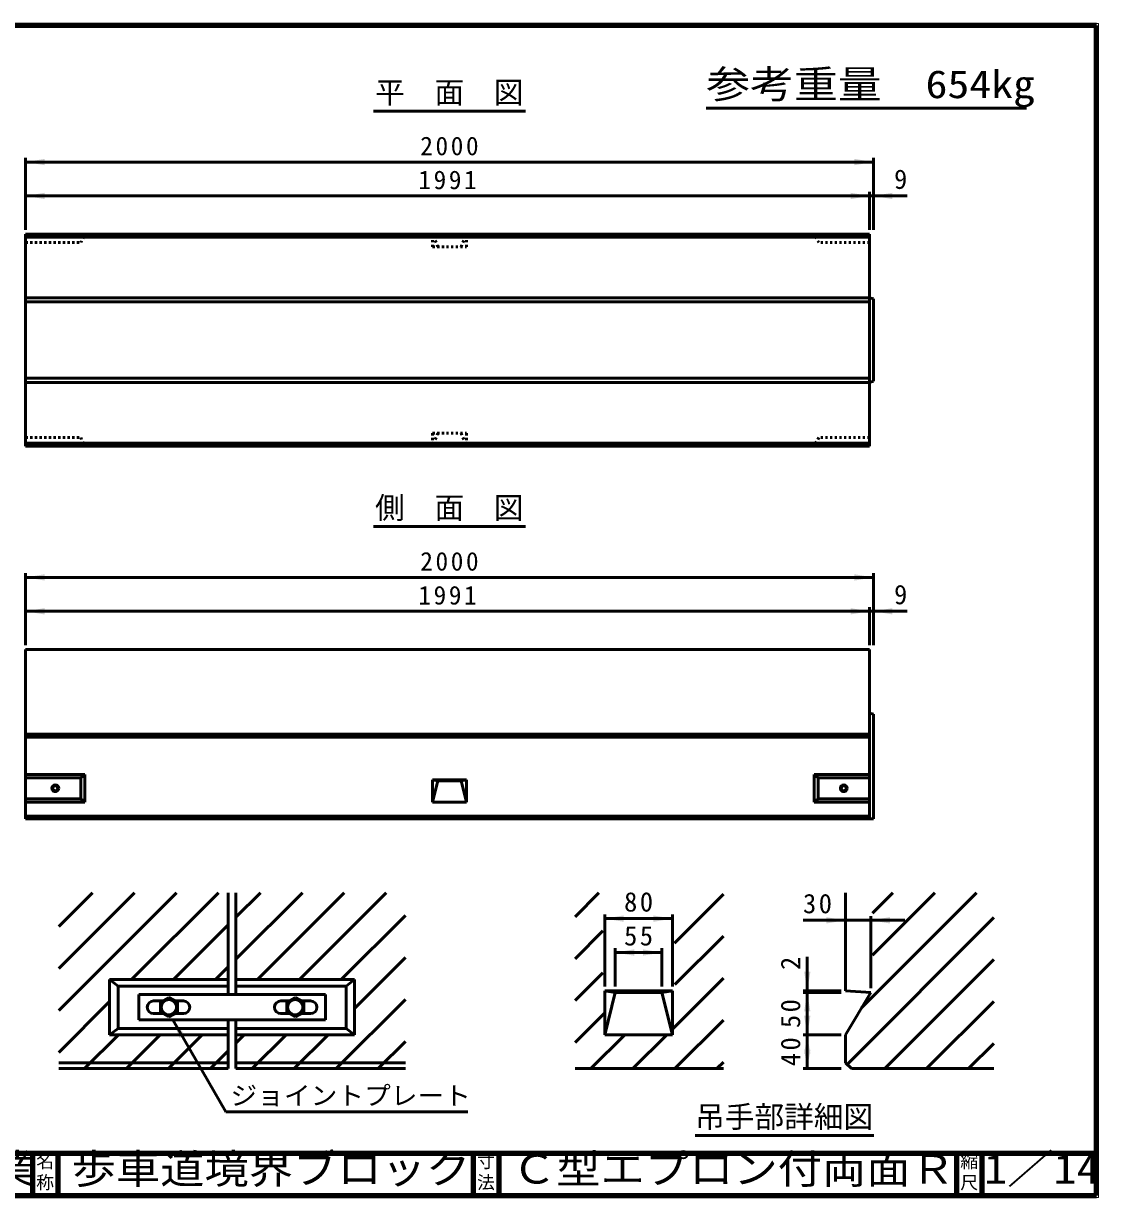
# Model space of a CAD drawing. Units: millimetres, scale not verified, with parts at other scales. Extents: x 100 to 4105, y 100 to 2870.
# Drawn here: x 1569 to 4105, y 100 to 2870 of the extents above; entities that cross this region are included whole.
import ezdxf
from ezdxf.enums import TextEntityAlignment as Align

# ---------------------------------------------------------------- set-up
doc = ezdxf.new("R2010")
doc.units = ezdxf.units.MM
doc.header["$LTSCALE"] = 5
doc.linetypes.add('USER1', pattern=[2.2, 1, -1.2])
doc.layers.add('V-nasSTD', color=7, linetype='Continuous', lineweight=50)
doc.styles.add('ＭＳ ゴシック', font='')
doc.styles.get('ＭＳ ゴシック').set_extended_font_data('MS Gothic')

msp = doc.modelspace()

# ---------------------------------------------------------------- hatches: boundary and pattern name
at = {"layer": 'V-nasSTD'}
for points in [[(1619, 2550.587), (1574, 2543.087), (1619, 2535.587)], [(3529, 2535.587), (3574, 2543.087), (3529, 2550.587)], [(1619, 2470.587), (1574, 2463.087), (1619, 2455.587)], [(3520, 2470.587), (3565, 2463.087), (3520, 2455.587)], [(3619, 2455.587), (3574, 2463.087), (3619, 2470.587)], [(1619, 1570.587), (1574, 1563.087), (1619, 1555.587)], [(3529, 1555.587), (3574, 1563.087), (3529, 1570.587)], [(1619, 1490.587), (1574, 1483.087), (1619, 1475.587)], [(3520, 1490.587), (3565, 1483.087), (3520, 1475.587)], [(3619, 1475.587), (3574, 1483.087), (3619, 1490.587)], [(2985.088, 765.522), (2940.088, 758.022), (2985.088, 750.522)], [(3055.088, 750.522), (3100.088, 758.022), (3055.088, 765.522)], [(3462.912, 746.522), (3507.912, 754.022), (3462.912, 761.522)], [(3612.912, 761.522), (3567.912, 754.022), (3612.912, 746.522)], [(3010.088, 685.522), (2965.088, 678.022), (3010.088, 670.522)], [(3030.088, 670.522), (3075.088, 678.022), (3030.088, 685.522)], [(3410.412, 633.022), (3417.912, 588.022), (3425.412, 633.022)], [(3425.412, 539.022), (3417.912, 584.022), (3410.412, 539.022)], [(3410.412, 529.022), (3417.912, 484.022), (3425.412, 529.022)], [(1950.083, 483.801), (1921.088, 519.022), (1937.093, 476.301)], [(3425.412, 439.022), (3417.912, 484.022), (3410.412, 439.022)], [(3410.412, 449.022), (3417.912, 404.022), (3425.412, 449.022)]]:
    msp.add_hatch(color=256, dxfattribs=at).paths.add_polyline_path(points)

# ---------------------------------------------------------------- linework, layer by layer
at = {"layer": 'V-nasSTD', "lineweight": 100}
for p, q in [((4100, 2865), (105, 2865)), ((4100, 105), (4100, 2865)), ((105, 205), (4100, 205)), ((1590, 205), (1590, 105)), ((1650, 205), (1650, 105)), ((2630, 205), (2630, 105)), ((2690, 205), (2690, 105)), ((3770, 205), (3770, 105)), ((3830, 205), (3830, 105)), ((105, 105), (4100, 105))]:
    msp.add_line(p, q, dxfattribs=at)
at = {"layer": 'V-nasSTD'}
for p, q in [((2394.5, 2663.087), (2753.5, 2663.087)), ((3935, 2669.806), (3179.5, 2669.806)), ((1574, 2553.087), (1574, 2383.087)), ((3574, 2553.087), (3574, 2383.087)), ((1574, 2543.087), (3574, 2543.087)), ((3565, 2473.087), (3565, 2383.087)), ((1574, 2463.087), (3565, 2463.087)), ((3574, 2463.087), (3565, 2463.087)), ((3574, 2463.087), (3654, 2463.087)), ((1574, 2373.087), (1574, 1873.087)), ((3565, 2373.087), (1574, 2373.087)), ((3565, 2366.087), (1574, 2366.087)), ((3565, 2373.087), (3565, 1873.087)), ((1574, 2223.087), (3565, 2223.087)), ((3565, 2223.087), (3574, 2220.087)), ((3574, 2220.087), (3574, 2026.087)), ((1574, 2213.087), (3565, 2213.087)), ((1574, 2033.087), (3565, 2033.087)), ((1574, 2023.087), (3565, 2023.087)), ((3574, 2026.087), (3565, 2023.087)), ((3565, 1880.087), (1574, 1880.087)), ((3565, 1873.087), (1574, 1873.087)), ((2394.5, 1683.087), (2753.5, 1683.087)), ((1574, 1573.087), (1574, 1403.087)), ((1574, 1563.087), (3574, 1563.087)), ((3574, 1573.087), (3574, 1403.087)), ((1574, 1483.087), (3565, 1483.087)), ((3565, 1493.087), (3565, 1403.087)), ((3574, 1483.087), (3565, 1483.087)), ((3574, 1483.087), (3654, 1483.087)), ((1574, 1393.087), (1574, 993.087)), ((1574, 1393.087), (3565, 1393.087)), ((3565, 1393.087), (3565, 993.087)), ((3565, 1243.087), (3574, 1240.087)), ((3574, 1240.087), (3574, 993.087)), ((1574, 1193.087), (3565, 1193.087)), ((1574, 1186.087), (3565, 1186.087)), ((1574, 1098.087), (1714, 1098.087)), ((1574, 1090.587), (1704, 1090.587)), ((1714, 1098.087), (1704, 1090.587)), ((1704, 1090.587), (1704, 1040.587)), ((1714, 1033.087), (1714, 1098.087)), ((2534, 1085.087), (2534, 1033.087)), ((2534, 1085.087), (2614, 1085.087)), ((2534, 1085.087), (2546.5, 1083.087)), ((2546.5, 1083.087), (2534, 1033.087)), ((2546.5, 1083.087), (2601.5, 1083.087)), ((2614, 1085.087), (2601.5, 1083.087)), ((2601.5, 1083.087), (2614, 1033.087)), ((2614, 1085.087), (2614, 1033.087)), ((3565, 1098.087), (3434, 1098.087)), ((3434, 1033.087), (3434, 1098.087)), ((3434, 1098.087), (3444, 1090.587)), ((3565, 1090.587), (3444, 1090.587)), ((3444, 1090.587), (3444, 1040.587)), ((1574, 1040.587), (1704, 1040.587)), ((1574, 1033.087), (1714, 1033.087)), ((1704, 1040.587), (1714, 1033.087)), ((2534, 1033.087), (2614, 1033.087)), ((3444, 1040.587), (3434, 1033.087)), ((3565, 1033.087), (3434, 1033.087)), ((3565, 1040.587), (3444, 1040.587)), ((1574, 1000.087), (3565, 1000.087)), ((1574, 993.087), (3574, 993.087)), ((1731.832, 819.022), (1652.088, 739.278)), ((1652.088, 640.283), (1830.827, 819.022)), ((1652.088, 541.288), (1929.822, 819.022)), ((2028.816, 819.022), (1823.816, 614.022)), ((2052.088, 819.022), (2052.088, 579.022)), ((2070.088, 819.022), (2070.088, 579.022)), ((2070.088, 761.298), (2127.811, 819.022)), ((2226.806, 819.022), (2070.088, 662.303)), ((2120.801, 614.022), (2325.801, 819.022)), ((2424.796, 819.022), (2219.796, 614.022)), ((2926.59, 819.022), (2870.088, 762.52)), ((3220.088, 815.535), (3104.793, 700.24)), ((3507.912, 819.022), (3507.912, 588.022)), ((3817.545, 819.022), (3545.964, 547.441)), ((3718.55, 819.022), (3571.552, 672.024)), ((3619.555, 819.022), (3571.552, 771.019)), ((2318.791, 614.022), (2470.088, 765.318)), ((2940.088, 768.022), (2940.088, 598.022)), ((2940.088, 758.022), (3100.088, 758.022)), ((3100.088, 768.022), (3100.088, 598.022)), ((3507.912, 754.022), (3407.912, 754.022)), ((3507.912, 754.022), (3567.912, 754.022)), ((3511.726, 414.208), (3857.912, 760.395)), ((3567.912, 764.022), (3567.912, 594.022)), ((3567.912, 754.022), (3647.912, 754.022)), ((1922.811, 614.022), (2052.088, 743.298)), ((2935.849, 729.286), (2870.088, 663.525)), ((3220.088, 716.54), (3105.761, 602.213)), ((2350.088, 546.324), (2470.088, 666.324)), ((2965.088, 688.022), (2965.088, 598.022)), ((2965.088, 678.022), (3075.088, 678.022)), ((3075.088, 688.022), (3075.088, 598.022)), ((3417.912, 588.022), (3417.912, 668.022)), ((2052.088, 644.303), (2021.806, 614.022)), ((3600.534, 404.022), (3857.912, 661.4)), ((2052.088, 614.022), (1772.088, 614.022)), ((1772.088, 484.022), (1772.088, 614.022)), ((1772.088, 614.022), (1792.088, 599.022)), ((2052.088, 614.022), (1772.088, 614.022)), ((1772.088, 614.022), (1772.088, 484.022)), ((2070.088, 614.022), (2350.088, 614.022)), ((2070.088, 614.022), (2350.088, 614.022)), ((2350.088, 614.022), (2330.088, 599.022)), ((2350.088, 484.022), (2350.088, 614.022)), ((2350.088, 614.022), (2350.088, 484.022)), ((2935.849, 630.291), (2870.088, 564.53)), ((3100.088, 497.545), (3220.088, 617.545)), ((2052.088, 599.022), (1792.088, 599.022)), ((1792.088, 599.022), (1792.088, 499.022)), ((2070.088, 599.022), (2330.088, 599.022)), ((2330.088, 599.022), (2330.088, 499.022)), ((2940.088, 588.022), (2940.088, 484.022)), ((2940.088, 588.022), (3100.088, 588.022)), ((2940.088, 588.022), (2965.088, 584.022)), ((2940.088, 484.022), (2940.088, 588.022)), ((2940.088, 588.022), (3100.088, 588.022)), ((2965.088, 584.022), (2940.088, 484.022)), ((2965.088, 584.022), (3075.088, 584.022)), ((3100.088, 588.022), (3075.088, 584.022)), ((3075.088, 584.022), (3100.088, 484.022)), ((3100.088, 588.022), (3100.088, 484.022)), ((3100.088, 588.022), (3100.088, 484.022)), ((3407.912, 588.022), (3497.912, 588.022)), ((3407.912, 584.022), (3497.912, 584.022)), ((3417.912, 588.022), (3417.912, 584.022)), ((3417.912, 584.022), (3417.912, 484.022)), ((3507.912, 588.022), (3567.912, 584.022)), ((3507.912, 588.022), (3567.912, 584.022)), ((3567.912, 584.022), (3507.912, 484.022)), ((3567.912, 584.022), (3507.912, 484.022)), ((1772.088, 562.293), (1652.088, 442.293)), ((1841.088, 579.022), (1841.088, 519.022)), ((1841.088, 579.022), (2281.088, 579.022)), ((1876.088, 564.022), (1898.231, 564.022)), ((1892.169, 560.522), (1912.088, 572.022)), ((1892.169, 537.522), (1892.169, 560.522)), ((1912.088, 572.022), (1932.006, 560.522)), ((1925.944, 564.022), (1946.088, 564.022)), ((1932.006, 560.522), (1932.006, 537.522)), ((2176.088, 564.022), (2196.231, 564.022)), ((2190.169, 560.522), (2210.088, 572.022)), ((2190.169, 537.522), (2190.169, 560.522)), ((2210.088, 572.022), (2230.006, 560.522)), ((2223.944, 564.022), (2246.088, 564.022)), ((2230.006, 560.522), (2230.006, 537.522)), ((2281.088, 579.022), (2281.088, 519.022)), ((2306.781, 404.022), (2470.088, 567.329)), ((3699.529, 404.022), (3857.912, 562.405)), ((1876.088, 534.022), (1898.231, 534.022)), ((1912.088, 526.022), (1892.169, 537.522)), ((1932.006, 537.522), (1912.088, 526.022)), ((1925.944, 534.022), (1946.088, 534.022)), ((2176.088, 534.022), (2196.231, 534.022)), ((2210.088, 526.022), (2190.169, 537.522)), ((2230.006, 537.522), (2210.088, 526.022)), ((2223.944, 534.022), (2246.088, 534.022)), ((2940.088, 535.535), (2870.088, 465.535)), ((1792.088, 499.022), (1772.088, 484.022)), ((2052.088, 499.022), (1792.088, 499.022)), ((1841.088, 519.022), (2281.088, 519.022)), ((1921.088, 519.022), (2046.088, 302.516)), ((2052.088, 404.022), (2052.088, 519.022)), ((2070.088, 404.022), (2070.088, 519.022)), ((2070.088, 499.022), (2330.088, 499.022)), ((2330.088, 499.022), (2350.088, 484.022)), ((3105.56, 404.022), (3220.088, 518.55)), ((1712.811, 404.022), (1792.811, 484.022)), ((2052.088, 484.022), (1772.088, 484.022)), ((1772.088, 484.022), (2052.088, 484.022)), ((1891.806, 484.022), (1811.806, 404.022)), ((1910.801, 404.022), (1990.801, 484.022)), ((2070.088, 484.022), (2350.088, 484.022)), ((2350.088, 484.022), (2070.088, 484.022)), ((2089.796, 484.022), (2070.088, 464.313)), ((2108.791, 404.022), (2188.791, 484.022)), ((2207.786, 404.022), (2287.786, 484.022)), ((2987.57, 484.022), (2907.57, 404.022)), ((2940.088, 484.022), (3100.088, 484.022)), ((3100.088, 484.022), (2940.088, 484.022)), ((3006.565, 404.022), (3086.565, 484.022)), ((3407.912, 484.022), (3497.912, 484.022)), ((3417.912, 484.022), (3417.912, 404.022)), ((3507.912, 484.022), (3507.912, 418.022)), ((2052.088, 446.313), (2009.796, 404.022)), ((2405.776, 404.022), (2470.088, 468.334)), ((3798.524, 404.022), (3857.912, 463.41)), ((2052.088, 418.022), (1652.088, 418.022)), ((2070.088, 418.022), (2470.088, 418.022)), ((3204.555, 404.022), (3220.088, 419.555)), ((3507.912, 418.022), (3521.912, 404.022)), ((2052.088, 404.022), (1652.088, 404.022)), ((2070.088, 404.022), (2470.088, 404.022)), ((2870.088, 404.022), (3220.088, 404.022)), ((3407.912, 404.022), (3497.912, 404.022)), ((3521.912, 404.022), (3857.912, 404.022)), ((2046.088, 302.516), (2617.338, 302.516)), ((3153.37, 246.12), (3574.63, 246.12))]:
    msp.add_line(p, q, dxfattribs=at)
at = {"layer": 'V-nasSTD', "linetype": 'USER1'}
for p, q in [((1704, 2353.087), (1714, 2373.087)), ((2534, 2343.087), (2534, 2373.087)), ((2546.5, 2343.087), (2534, 2373.087)), ((2601.5, 2343.087), (2614, 2373.087)), ((2614, 2343.087), (2614, 2373.087)), ((3445, 2353.087), (3434, 2373.087)), ((1574, 2353.087), (1704, 2353.087)), ((2534, 2343.087), (2614, 2343.087)), ((3565, 2353.087), (3445, 2353.087)), ((1574, 1893.087), (1704, 1893.087)), ((1704, 1893.087), (1714, 1873.087)), ((2534, 1903.087), (2534, 1873.087)), ((2534, 1903.087), (2614, 1903.087)), ((2546.5, 1903.087), (2534, 1873.087)), ((2601.5, 1903.087), (2614, 1873.087)), ((2614, 1903.087), (2614, 1873.087)), ((3445, 1893.087), (3434, 1873.087)), ((3565, 1893.087), (3445, 1893.087))]:
    msp.add_line(p, q, dxfattribs=at)
at = {"layer": 'V-nasSTD', "lineweight": 13}
msp.add_lwpolyline([(100, 100), (100, 2870), (4105, 2870), (4105, 100)], close=True, dxfattribs=at)
at = {"layer": 'V-nasSTD'}
for centre, radius in [((1644, 1065.587), 8), ((1644, 1065.587), 6), ((3504, 1065.587), 8), ((3504, 1065.587), 6), ((1912.088, 549.022), 18), ((2210.088, 549.022), 18)]:
    msp.add_circle(centre, radius, dxfattribs=at)
for centre, start, end in [((1876.088, 549.022), 90, 270), ((1946.088, 549.022), 270, 90), ((2176.088, 549.022), 90, 270), ((2246.088, 549.022), 270, 90)]:
    msp.add_arc(centre, 15, start, end, dxfattribs=at)

# ---------------------------------------------------------------- texts
at = {"layer": 'V-nasSTD', "style": 'ＭＳ ゴシック'}
for s, height, width, p in [('参考重量\u3000654kg', 65.98, 1.15, (3179.5, 2759.806)), ('ジョイントプレート', 43.99, 1.05, (2057.338, 362.516)), ('株式会社船生コンクリート工業', 69.65, 1.1, (133.817, 202.5)), ('歩車道境界ブロック', 69.65, 1.1, (1682.5, 202.47)), ('Ｃ型エプロン付両面Ｒ', 69.65, 1.1, (2721.25, 202.508)), ('1／14', 69.65, 1.15, (3835, 202.582))]:
    msp.add_text(s, height=height, dxfattribs=dict(at, width=width)).set_placement(p, align=Align.TOP_LEFT)
for s, height, p in [('平\u3000面\u3000図', 51.32, (2398.5, 2733.087)), ('9', 45.82, (3622.75, 2525.587)), ('側\u3000面\u3000図', 51.32, (2398.5, 1753.087)), ('9', 45.82, (3622.75, 1545.587)), ('吊手部詳細図', 51.32, (3153.37, 316.12)), ('名', 30.79, (1598.982, 200.999)), ('寸', 30.79, (2638.982, 200.999)), ('縮', 30.79, (3778.982, 200.999)), ('称', 30.79, (1598.976, 151.01)), ('法', 30.79, (2638.976, 151.01)), ('尺', 30.79, (3778.976, 151.01))]:
    msp.add_text(s, height=height, dxfattribs=at).set_placement(p, align=Align.TOP_LEFT)
msp.add_text('2', height=45.82, rotation=90, dxfattribs=at).set_placement((3355.412, 636.772), align=Align.TOP_LEFT)
at = {"layer": 'V-nasSTD', "attachment_point": 1, "style": 'ＭＳ ゴシック'}
for s, insert, char_height in [('\\T1.2;2000', (2505, 2603.087), 43.99), ('\\T1.2;1991', (2500.5, 2523.087), 43.99), ('\\T1.2;2000', (2505, 1623.087), 43.99), ('\\T1.2;1991', (2500.5, 1543.087), 43.99), ('\\T1.19;80', (2985.838, 820.522), 45.82), ('\\T1.19;30', (3407.912, 816.522), 45.82), ('\\T1.19;55', (2985.838, 740.522), 45.82)]:
    msp.add_mtext(s, dxfattribs=dict(at, insert=insert, char_height=char_height))
at = {"layer": 'V-nasSTD', "char_height": 45.82, "attachment_point": 1, "rotation": 90, "style": 'ＭＳ ゴシック'}
for s, insert in [('\\T1.19;50', (3355.412, 499.772)), ('\\T1.19;40', (3355.412, 409.772))]:
    msp.add_mtext(s, dxfattribs=dict(at, insert=insert))

doc.saveas('drawing.dxf')
